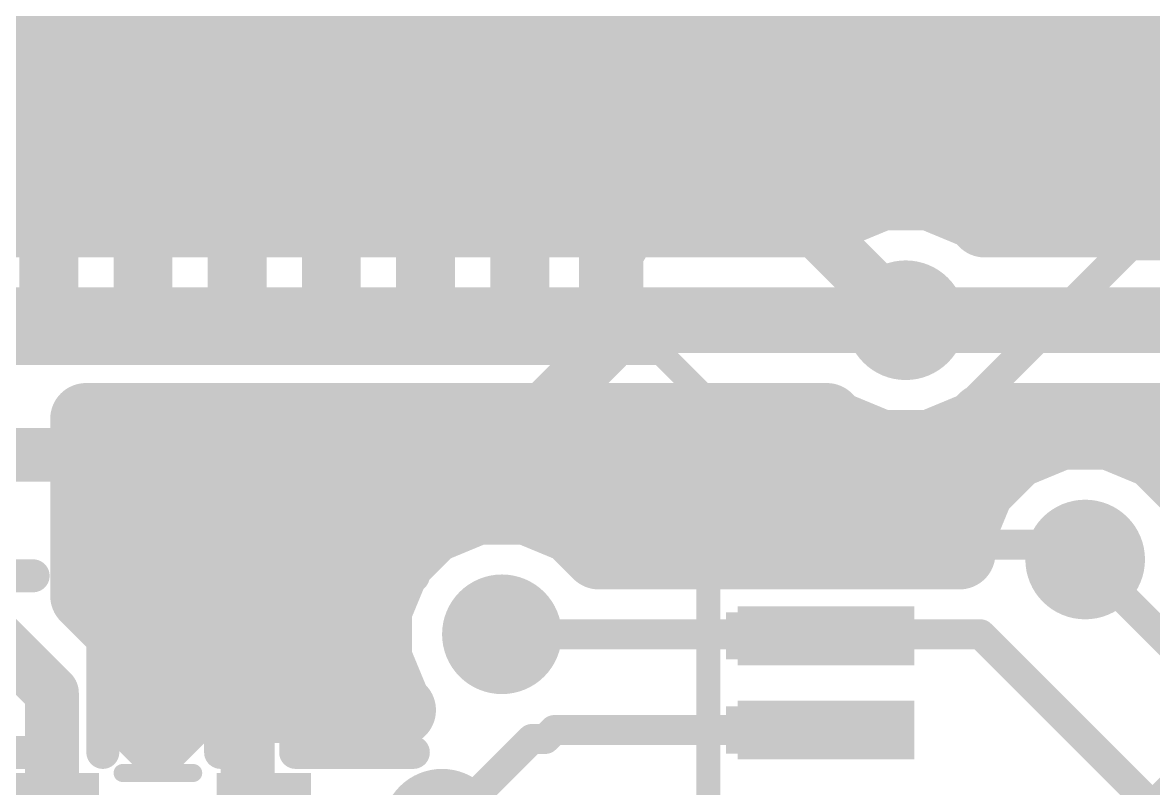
# Model space of a CAD drawing. Extents: x -0.2 to 38.1, y -0.7 to 65.1.
# Drawn here: x 14.22 to 23.82, y 24.6 to 31.1 of the extents above; entities that cross this region are included whole.
import ezdxf

# ---------------------------------------------------------------- set-up
doc = ezdxf.new("R2010")
doc.units = 0
for name, color, linetype in [('1', 22, 'CONTINUOUS'), ('16', 175, 'CONTINUOUS'), ('18', 82, 'CONTINUOUS'), ('21', 253, 'CONTINUOUS'), ('22', 253, 'CONTINUOUS'), ('51', 253, 'CONTINUOUS')]:
    doc.layers.add(name, color=color, linetype=linetype)

# ---------------------------------------------------------------- blocks, each defined once
blk = doc.blocks.new('RECT')
blk.add_solid([(-0.5, -0.5), (0.5, -0.5), (-0.5, 0.5), (0.5, 0.5)])
blk = doc.blocks.new('ROUNDV')
at = {"const_width": 0.5}
blk.add_lwpolyline([(0, -0.25, 1), (0, 0.25, 1), (0, -0.25)], format="xyb", dxfattribs=at)

msp = doc.modelspace()

# ---------------------------------------------------------------- linework, layer by layer
at = {"layer": '1'}
for points, const_width in [([(16.129, 30.353), (21.59, 35.814)], 0.254), ([(18.415, 35.433), (13.716, 30.734)], 0.254), ([(15.24, 30.226), (19.939, 34.925)], 0.254), ([(16.891, 30.353), (19.558, 33.02)], 0.254), ([(17.653, 30.353), (19.05, 31.75)], 0.254), ([(18.796, 30.607), (18.415, 30.226)], 0.4572), ([(19.685, 30.607), (18.796, 30.607)], 0.4572), ([(21.717, 28.575), (19.685, 30.607)], 0.4572), ([(16.129, 29.337), (16.129, 30.353)], 0.254), ([(16.891, 29.337), (16.891, 30.353)], 0.254), ([(17.653, 29.337), (17.653, 30.353)], 0.254), ([(18.415, 30.226), (18.415, 29.337)], 0.4572), ([(15.24, 29.295), (15.24, 30.226)], 0.254), ([(18.415, 29.337), (18.44, 29.295)], 0.4572), ([(19.24, 29.295), (19.1726, 29.2276)], 0.4572), ([(19.304, 29.21), (19.24, 29.295)], 0.4572), ([(16.129, 29.337), (16.04, 29.295)], 0.254), ([(16.891, 29.337), (16.84, 29.295)], 0.254), ([(17.653, 29.337), (17.64, 29.295)], 0.254), ([(19.1726, 29.2276), (19.1726, 28.3451)], 0.4572), ([(21.971, 27.559), (23.622, 29.21)], 0.254), ([(23.622, 29.21), (27.432, 29.21)], 0.254), ([(19.1726, 28.3451), (18.2595, 27.432)], 0.4572), ([(16.129, 27.432), (11.176, 27.432)], 0.4572), ([(16.129, 27.432), (16.129, 21.844)], 0.4572), ([(18.2595, 27.432), (16.129, 27.432)], 0.4572), ([(21.082, 27.559), (21.04, 27.495)], 0.254), ([(21.082, 27.559), (21.971, 27.559)], 0.254), ([(21.04, 26.695), (21.065, 26.67)], 0.254), ([(21.065, 26.67), (23.241, 26.67)], 0.254), ([(23.241, 26.67), (23.241, 26.543)], 0.254), ([(21.027, 25.908), (18.288, 25.908)], 0.254), ([(21.04, 25.895), (21.027, 25.908)], 0.254), ([(25.019, 25.654), (22.86, 23.495)], 0.254), ([(18.7322, 25.095), (18.6562, 25.019)], 0.254), ([(21.04, 25.095), (18.7322, 25.095)], 0.254), ([(18.542, 25.019), (17.78, 24.257)], 0.254), ([(18.6562, 25.019), (18.542, 25.019)], 0.254)]:
    msp.add_lwpolyline(points, dxfattribs=dict(at, const_width=const_width))
for points, const_width in [([(18.796, 30.7213, 1), (18.796, 30.4927)], 0.2286), ([(18.8768, 30.5262, 1), (18.7152, 30.6878)], 0.2286), ([(19.7658, 30.6878, 1), (19.6042, 30.5262)], 0.2286), ([(19.685, 30.4927, 1), (19.685, 30.7213)], 0.2286), ([(16.1925, 30.353, 1), (16.0655, 30.353)], 0.127), ([(16.0841, 30.3979, 1), (16.1739, 30.3081)], 0.127), ([(16.9545, 30.353, 1), (16.8275, 30.353)], 0.127), ([(16.8461, 30.3979, 1), (16.9359, 30.3081)], 0.127), ([(17.7165, 30.353, 1), (17.5895, 30.353)], 0.127), ([(17.6081, 30.3979, 1), (17.6979, 30.3081)], 0.127), ([(18.5293, 30.226, 1), (18.3007, 30.226)], 0.2286), ([(15.3035, 30.226, 1), (15.1765, 30.226)], 0.127), ([(18.3342, 30.3068, 1), (18.4958, 30.1452)], 0.2286), ([(15.1951, 30.2709, 1), (15.2849, 30.1811)], 0.127), ([(18.5132, 29.3955, 1), (18.3168, 29.2785)], 0.2286), ([(19.3313, 29.3638, 1), (19.1487, 29.2262)], 0.2286), ([(19.3208, 29.2142, 1), (19.1592, 29.3758)], 0.2286), ([(16.0129, 29.3524, 1), (16.0671, 29.2376)], 0.127), ([(16.0655, 29.337, 1), (16.1925, 29.337)], 0.127), ([(16.1561, 29.2796, 1), (16.1019, 29.3944)], 0.127), ([(16.7996, 29.344, 1), (16.8804, 29.246)], 0.127), ([(16.8275, 29.337, 1), (16.9545, 29.337)], 0.127), ([(16.9314, 29.288, 1), (16.8506, 29.386)], 0.127), ([(17.5895, 29.337, 1), (17.7165, 29.337)], 0.127), ([(17.7137, 29.3182, 1), (17.5923, 29.3558)], 0.127), ([(18.3007, 29.337, 1), (18.5293, 29.337)], 0.2286), ([(18.3418, 29.2365, 1), (18.5382, 29.3535)], 0.2286), ([(19.2869, 29.2276, 1), (19.0583, 29.2276)], 0.2286), ([(19.0918, 29.3084, 1), (19.2534, 29.1468)], 0.2286), ([(19.2127, 29.1412, 1), (19.3953, 29.2788)], 0.2286), ([(15.1765, 29.295, 1), (15.3035, 29.295)], 0.127), ([(17.5793, 29.3138, 1), (17.7007, 29.2762)], 0.127), ([(23.622, 29.2735, 1), (23.622, 29.1465)], 0.127), ([(23.6669, 29.1651, 1), (23.5771, 29.2549)], 0.127), ([(21.6362, 28.4942, 1), (21.7978, 28.6558)], 0.2286), ([(19.2534, 28.2643, 1), (19.0918, 28.4259)], 0.2286), ([(19.0583, 28.3451, 1), (19.2869, 28.3451)], 0.2286), ([(16.2433, 27.432, 1), (16.0147, 27.432)], 0.2286), ([(16.129, 27.5463, 1), (16.129, 27.3177)], 0.2286), ([(16.129, 27.3177, 1), (16.129, 27.5463)], 0.2286), ([(18.2595, 27.3177, 1), (18.2595, 27.5463)], 0.2286), ([(21.082, 27.6225, 1), (21.082, 27.4955)], 0.127), ([(21.1351, 27.5242, 1), (21.0289, 27.5938)], 0.127), ([(21.9261, 27.6039, 1), (22.0159, 27.5141)], 0.127), ([(21.971, 27.4955, 1), (21.971, 27.6225)], 0.127), ([(18.1787, 27.5128, 1), (18.3403, 27.3512)], 0.2286), ([(20.9869, 27.5298, 1), (21.0931, 27.4602)], 0.127), ([(21.0849, 26.7399, 1), (20.9951, 26.6501)], 0.127), ([(21.065, 26.7335, 1), (21.065, 26.6065)], 0.127), ([(23.3045, 26.67, 1), (23.1775, 26.67)], 0.127), ([(23.241, 26.6065, 1), (23.241, 26.7335)], 0.127), ([(21.0201, 26.6251, 1), (21.1099, 26.7149)], 0.127), ([(23.1775, 26.543, 1), (23.3045, 26.543)], 0.127), ([(18.288, 25.9715, 1), (18.288, 25.8445)], 0.127), ([(21.0719, 25.9529, 1), (20.9821, 25.8631)], 0.127), ([(21.027, 25.8445, 1), (21.027, 25.9715)], 0.127), ([(20.9951, 25.8501, 1), (21.0849, 25.9399)], 0.127), ([(18.7322, 25.1585, 1), (18.7322, 25.0315)], 0.127), ([(18.7771, 25.0501, 1), (18.6873, 25.1399)], 0.127), ([(21.04, 25.0315, 1), (21.04, 25.1585)], 0.127), ([(18.542, 25.0825, 1), (18.542, 24.9555)], 0.127), ([(18.5869, 24.9741, 1), (18.4971, 25.0639)], 0.127), ([(18.6113, 25.0639, 1), (18.7011, 24.9741)], 0.127), ([(18.6562, 24.9555, 1), (18.6562, 25.0825)], 0.127)]:
    msp.add_lwpolyline(points, format="xyb", dxfattribs=dict(at, const_width=const_width))
at = {"layer": '16'}
for points, const_width in [([(1.3208, 31.0896), (35.5092, 31.0896)], 0.6096), ([(1.3208, 30.48), (35.5092, 30.48)], 0.6096), ([(10.5858, 29.8704), (35.5092, 29.8704)], 0.6096), ([(21.5048, 29.6418), (21.1127, 29.4794)], 0.6096), ([(21.9292, 29.6418), (21.5048, 29.6418)], 0.6096), ([(22.3213, 29.4794), (21.9292, 29.6418)], 0.6096), ([(21.1127, 29.4794), (21.0465, 29.4132)], 0.6096), ([(22.3875, 29.4132), (22.3213, 29.4794)], 0.6096), ([(21.0465, 29.4132), (11.5173, 29.4132)], 0.6096), ([(27.3965, 29.4132), (22.3875, 29.4132)], 0.6096), ([(13.97, 28.575), (11.684, 28.575)], 0.5588), ([(13.97, 28.575), (21.717, 28.575)], 0.5588), ([(21.717, 28.575), (28.067, 28.575)], 0.5588), ([(14.7574, 26.2341), (14.7574, 27.7368)], 0.6096), ([(14.7574, 27.7368), (21.0465, 27.7368)], 0.6096), ([(21.0465, 27.7368), (21.1127, 27.6706)], 0.6096), ([(22.3213, 27.6706), (22.3875, 27.7368)], 0.6096), ([(22.3875, 27.7368), (27.3965, 27.7368)], 0.6096), ([(21.1127, 27.6706), (21.5048, 27.5082)], 0.6096), ([(21.9292, 27.5082), (22.3213, 27.6706)], 0.6096), ([(23.0288, 27.6098), (22.6367, 27.4474)], 0.6096), ([(23.4532, 27.6098), (23.0288, 27.6098)], 0.6096), ([(23.8453, 27.4474), (23.4532, 27.6098)], 0.6096), ([(21.5048, 27.5082), (21.9292, 27.5082)], 0.6096), ([(22.6367, 27.4474), (22.3366, 27.1473)], 0.6096), ([(24.1454, 27.1473), (23.8453, 27.4474)], 0.6096), ([(14.7574, 27.432), (22.6213, 27.432)], 0.6096), ([(23.8607, 27.432), (35.5092, 27.432)], 0.6096), ([(22.3366, 27.1473), (22.1742, 26.7552)], 0.6096), ([(18.0758, 26.9748), (17.6837, 26.8124)], 0.6096), ([(18.5002, 26.9748), (18.0758, 26.9748)], 0.6096), ([(18.8923, 26.8124), (18.5002, 26.9748)], 0.6096), ([(14.7574, 26.8224), (17.7079, 26.8224)], 0.6096), ([(17.6837, 26.8124), (17.3836, 26.5123)], 0.6096), ([(18.8681, 26.8224), (22.202, 26.8224)], 0.6096), ([(19.1109, 26.5938), (18.8923, 26.8124)], 0.6096), ([(22.1742, 26.7552), (22.1742, 26.5938)], 0.6096), ([(22.1742, 26.5938), (19.1109, 26.5938)], 0.6096), ([(17.3836, 26.5123), (17.2212, 26.1202)], 0.6096), ([(23.241, 26.543), (25.654, 24.13)], 0.254), ([(14.913, 26.0785), (14.7574, 26.2341)], 0.6096), ([(14.7787, 26.2128), (17.2596, 26.2128)], 0.6096), ([(17.2212, 26.1202), (17.2212, 25.6958)], 0.6096), ([(15.1345, 25.857), (14.913, 26.0785)], 0.6096), ([(13.97, 25.908), (14.467, 25.411)], 0.4572), ([(15.2544, 25.5676), (15.1345, 25.857)], 0.6096), ([(22.352, 25.908), (18.288, 25.908)], 0.254), ([(28.194, 20.066), (22.352, 25.908)], 0.254), ([(17.2212, 25.6958), (17.3836, 25.3037)], 0.6096), ([(15.2397, 25.6032), (17.2596, 25.6032)], 0.6096), ([(15.2544, 25.1329), (15.2544, 25.5676)], 0.6096), ([(14.467, 25.411), (14.467, 24.13)], 0.4572), ([(15.6355, 25.2888), (15.367, 25.0203)], 0.6096), ([(16.8985, 25.2888), (15.6355, 25.2888)], 0.6096), ([(17.1008, 25.0865), (16.8985, 25.2888)], 0.6096), ([(17.4234, 25.264), (17.1757, 25.1614)], 0.6096), ([(17.3836, 25.3037), (17.4234, 25.264)], 0.6096), ([(17.1757, 25.1614), (17.1008, 25.0865)], 0.6096), ([(15.367, 25.0203), (15.2544, 25.1329)], 0.6096)]:
    msp.add_lwpolyline(points, dxfattribs=dict(at, const_width=const_width))
for points, const_width in [([(21.5048, 29.7942, 1), (21.5048, 29.4894)], 0.3048), ([(21.5631, 29.501, 1), (21.4465, 29.7826)], 0.3048), ([(21.9875, 29.7826, 1), (21.8709, 29.501)], 0.3048), ([(21.9292, 29.4894, 1), (21.9292, 29.7942)], 0.3048), ([(21.0544, 29.6202, 1), (21.171, 29.3386)], 0.3048), ([(21.2205, 29.3716, 1), (21.0049, 29.5872)], 0.3048), ([(22.4291, 29.5872, 1), (22.2135, 29.3716)], 0.3048), ([(22.263, 29.3386, 1), (22.3796, 29.6202)], 0.3048), ([(20.9388, 29.521, 1), (21.1543, 29.3054)], 0.3048), ([(21.0465, 29.2608, 1), (21.0465, 29.5656)], 0.3048), ([(22.3875, 29.5656, 1), (22.3875, 29.2608)], 0.3048), ([(22.2797, 29.3054, 1), (22.4952, 29.521)], 0.3048), ([(13.97, 28.4353, 1), (13.97, 28.7147)], 0.2794), ([(21.717, 28.7147, 1), (21.717, 28.4353)], 0.2794), ([(21.717, 28.4353, 1), (21.717, 28.7147)], 0.2794), ([(14.9098, 27.7368, 1), (14.605, 27.7368)], 0.3048), ([(14.7574, 27.8892, 1), (14.7574, 27.5844)], 0.3048), ([(21.1543, 27.8446, 1), (20.9388, 27.629)], 0.3048), ([(21.0465, 27.5844, 1), (21.0465, 27.8892)], 0.3048), ([(22.3875, 27.8892, 1), (22.3875, 27.5844)], 0.3048), ([(22.4952, 27.629, 1), (22.2797, 27.8446)], 0.3048), ([(21.171, 27.8114, 1), (21.0544, 27.5298)], 0.3048), ([(22.3796, 27.5298, 1), (22.263, 27.8114)], 0.3048), ([(21.0049, 27.5628, 1), (21.2205, 27.7784)], 0.3048), ([(22.2135, 27.7784, 1), (22.4291, 27.5628)], 0.3048), ([(23.0288, 27.7622, 1), (23.0288, 27.4574)], 0.3048), ([(23.0871, 27.469, 1), (22.9705, 27.7506)], 0.3048), ([(23.5115, 27.7506, 1), (23.3949, 27.469)], 0.3048), ([(23.4532, 27.4574, 1), (23.4532, 27.7622)], 0.3048), ([(21.5048, 27.6606, 1), (21.5048, 27.3558)], 0.3048), ([(21.4465, 27.3674, 1), (21.5631, 27.649)], 0.3048), ([(21.8709, 27.649, 1), (21.9875, 27.3674)], 0.3048), ([(21.9292, 27.3558, 1), (21.9292, 27.6606)], 0.3048), ([(22.7445, 27.3396, 1), (22.5289, 27.5552)], 0.3048), ([(23.9531, 27.5552, 1), (23.7375, 27.3396)], 0.3048), ([(14.7574, 27.5844, 1), (14.7574, 27.2796)], 0.3048), ([(22.5784, 27.5882, 1), (22.695, 27.3066)], 0.3048), ([(22.6213, 27.2796, 1), (22.6213, 27.5844)], 0.3048), ([(23.8607, 27.5844, 1), (23.8607, 27.2796)], 0.3048), ([(23.787, 27.3066, 1), (23.9036, 27.5882)], 0.3048), ([(22.2288, 27.2551, 1), (22.4444, 27.0395)], 0.3048), ([(22.4774, 27.089, 1), (22.1958, 27.2056)], 0.3048), ([(18.0758, 27.1272, 1), (18.0758, 26.8224)], 0.3048), ([(18.1341, 26.834, 1), (18.0175, 27.1156)], 0.3048), ([(18.5585, 27.1156, 1), (18.4419, 26.834)], 0.3048), ([(18.5002, 26.8224, 1), (18.5002, 27.1272)], 0.3048), ([(14.7574, 26.9748, 1), (14.7574, 26.67)], 0.3048), ([(17.6254, 26.9532, 1), (17.742, 26.6716)], 0.3048), ([(17.7915, 26.7046, 1), (17.5759, 26.9202)], 0.3048), ([(17.7079, 26.67, 1), (17.7079, 26.9748)], 0.3048), ([(18.8681, 26.9748, 1), (18.8681, 26.67)], 0.3048), ([(19.0001, 26.9201, 1), (18.7845, 26.7046)], 0.3048), ([(18.834, 26.6716, 1), (18.9506, 26.9532)], 0.3048), ([(22.202, 26.67, 1), (22.202, 26.9748)], 0.3048), ([(22.3266, 26.7552, 1), (22.0218, 26.7552)], 0.3048), ([(19.1109, 26.7462, 1), (19.1109, 26.4414)], 0.3048), ([(22.0334, 26.8135, 1), (22.315, 26.6969)], 0.3048), ([(22.1742, 26.4414, 1), (22.1742, 26.7462)], 0.3048), ([(17.5244, 26.454, 1), (17.2428, 26.5706)], 0.3048), ([(19.0031, 26.486, 1), (19.2186, 26.7016)], 0.3048), ([(17.2758, 26.6201, 1), (17.4914, 26.4045)], 0.3048), ([(22.0218, 26.5938, 1), (22.3266, 26.5938)], 0.3048), ([(23.2859, 26.5879, 1), (23.1961, 26.4981)], 0.127), ([(14.8652, 26.3419, 1), (14.6496, 26.1264)], 0.3048), ([(14.7787, 26.3652, 1), (14.7787, 26.0604)], 0.3048), ([(17.2596, 26.0604, 1), (17.2596, 26.3652)], 0.3048), ([(17.3736, 26.1202, 1), (17.0688, 26.1202)], 0.3048), ([(14.605, 26.2341, 1), (14.9098, 26.2341)], 0.3048), ([(15.0208, 26.1863, 1), (14.8053, 25.9708)], 0.3048), ([(14.8053, 25.9708, 1), (15.0208, 26.1863)], 0.3048), ([(17.0804, 26.1785, 1), (17.362, 26.0619)], 0.3048), ([(15.2753, 25.9153, 1), (14.9937, 25.7987)], 0.3048), ([(15.0268, 25.7493, 1), (15.2423, 25.9648)], 0.3048), ([(18.288, 25.9715, 1), (18.288, 25.8445)], 0.127), ([(22.3969, 25.9529, 1), (22.3071, 25.8631)], 0.127), ([(22.352, 25.8445, 1), (22.352, 25.9715)], 0.127), ([(17.362, 25.7541, 1), (17.0804, 25.6375)], 0.3048), ([(15.2397, 25.7556, 1), (15.2397, 25.4508)], 0.3048), ([(15.4068, 25.5676, 1), (15.102, 25.5676)], 0.3048), ([(17.0688, 25.6958, 1), (17.3736, 25.6958)], 0.3048), ([(17.2596, 25.4508, 1), (17.2596, 25.7556)], 0.3048), ([(15.1136, 25.5093, 1), (15.3952, 25.6259)], 0.3048), ([(14.5813, 25.411, 1), (14.3527, 25.411)], 0.2286), ([(14.3862, 25.3302, 1), (14.5478, 25.4918)], 0.2286), ([(15.6355, 25.4412, 1), (15.6355, 25.1364)], 0.3048), ([(15.7433, 25.181, 1), (15.5278, 25.3966)], 0.3048), ([(17.0062, 25.3966, 1), (16.7907, 25.181)], 0.3048), ([(16.8985, 25.1364, 1), (16.8985, 25.4412)], 0.3048), ([(17.4914, 25.4115, 1), (17.2759, 25.1959)], 0.3048), ([(17.4817, 25.1232, 1), (17.365, 25.4048)], 0.3048), ([(17.1174, 25.3022, 1), (17.234, 25.0206)], 0.3048), ([(17.2835, 25.0536, 1), (17.0679, 25.2692)], 0.3048), ([(17.2428, 25.2454, 1), (17.5244, 25.362)], 0.3048), ([(17.3156, 25.1562, 1), (17.5311, 25.3717)], 0.3048), ([(15.3622, 25.2406, 1), (15.1466, 25.0251)], 0.3048), ([(15.102, 25.1329, 1), (15.4068, 25.1329)], 0.3048), ([(15.2592, 25.128, 1), (15.4748, 24.9125)], 0.3048), ([(15.2592, 24.9125, 1), (15.4748, 25.128)], 0.3048), ([(16.993, 25.1942, 1), (17.2086, 24.9787)], 0.3048), ([(16.993, 24.9787, 1), (17.2086, 25.1942)], 0.3048)]:
    msp.add_lwpolyline(points, format="xyb", dxfattribs=dict(at, const_width=const_width))
at = {"layer": '21'}
for points, const_width in [([(20.955, 30.226), (19.05, 32.131)], 0.4572), ([(25.4, 30.226), (20.955, 30.226)], 0.4572), ([(10.84, 28.295), (19.64, 28.295)], 0.2032), ([(19.64, 28.295), (20.04, 27.895)], 0.2032), ([(20.04, 27.895), (20.04, 19.095)], 0.2032), ([(13.8079, 26.4046), (14.3079, 26.4046)], 0.2794), ([(14.8994, 24.9047), (14.8994, 26.4046)], 0.2794), ([(14.8994, 26.4046), (15.3993, 25.9046)], 0.2794), ([(15.3993, 25.9046), (15.8993, 26.4046)], 0.2794), ([(15.8993, 26.4046), (15.8993, 24.9047)], 0.2794), ([(17.5365, 26.4046), (16.5365, 26.4046)], 0.2794), ([(16.5365, 26.4046), (16.5365, 24.9047)], 0.2794), ([(16.5365, 25.6546), (17.0365, 25.6546)], 0.2794), ([(13.8079, 24.9047), (14.3079, 24.9047)], 0.2794), ([(16.5365, 24.9047), (17.5365, 24.9047)], 0.2794)]:
    msp.add_lwpolyline(points, dxfattribs=dict(at, const_width=const_width))
for points, const_width in [([(20.955, 30.3403, 1), (20.955, 30.1117)], 0.2286), ([(20.8742, 30.1452, 1), (21.0358, 30.3068)], 0.2286), ([(19.6759, 28.3309, 1), (19.6041, 28.2591)], 0.1016), ([(19.64, 28.2442, 1), (19.64, 28.3458)], 0.1016), ([(20.0908, 27.895, 1), (19.9892, 27.895)], 0.1016), ([(20.0041, 27.8591, 1), (20.0759, 27.9309)], 0.1016), ([(14.3079, 26.3347, 1), (14.3079, 26.4744)], 0.1397), ([(14.9692, 26.4046, 1), (14.8295, 26.4046)], 0.1397), ([(14.9488, 26.454, 1), (14.85, 26.3552)], 0.1397), ([(15.9691, 26.4046, 1), (15.8294, 26.4046)], 0.1397), ([(15.9487, 26.3552, 1), (15.8499, 26.454)], 0.1397), ([(16.6064, 26.4046, 1), (16.4667, 26.4046)], 0.1397), ([(16.5365, 26.4744, 1), (16.5365, 26.3347)], 0.1397), ([(17.5365, 26.3347, 1), (17.5365, 26.4744)], 0.1397), ([(15.3499, 25.954, 1), (15.4487, 25.8552)], 0.1397), ([(15.3499, 25.8552, 1), (15.4487, 25.954)], 0.1397), ([(16.5365, 25.7245, 1), (16.5365, 25.5848)], 0.1397), ([(17.0365, 25.5848, 1), (17.0365, 25.7245)], 0.1397), ([(14.3079, 24.8349, 1), (14.3079, 24.9746)], 0.1397), ([(14.8295, 24.9047, 1), (14.9692, 24.9047)], 0.1397), ([(15.8294, 24.9047, 1), (15.9691, 24.9047)], 0.1397), ([(16.5365, 24.9746, 1), (16.5365, 24.8349)], 0.1397), ([(16.4667, 24.9047, 1), (16.6064, 24.9047)], 0.1397), ([(17.5365, 24.8349, 1), (17.5365, 24.9746)], 0.1397)]:
    msp.add_lwpolyline(points, format="xyb", dxfattribs=dict(at, const_width=const_width))
at = {"layer": '22', "const_width": 0.1524}
msp.add_lwpolyline([(15.667, 24.73), (15.067, 24.73)], dxfattribs=at)
at = {"layer": '22', "const_width": 0.0762}
for points in [[(15.067, 24.7681, 1), (15.067, 24.6919)], [(15.667, 24.6919, 1), (15.667, 24.7681)]]:
    msp.add_lwpolyline(points, format="xyb", dxfattribs=at)

# ---------------------------------------------------------------- block references
at = {"layer": '1', "rotation": 90}
for p, xscale, yscale in [((14.44, 29.295), 1.5, 0.5), ((15.24, 29.295), 1.5, 0.5), ((16.04, 29.295), 1.5, 0.5), ((16.84, 29.295), 1.5, 0.5), ((17.64, 29.295), 1.5, 0.5), ((18.44, 29.295), 1.5, 0.5), ((19.24, 29.295), 1.5, 0.5), ((21.04, 27.495), 0.5, 1.5), ((21.04, 26.695), 0.5, 1.5), ((21.04, 25.895), 0.5, 1.5), ((21.04, 25.095), 0.5, 1.5)]:
    msp.add_blockref('RECT', p, dxfattribs=dict(at, xscale=xscale, yscale=yscale))
at = {"layer": '16', "xscale": 0.8, "yscale": 1.2, "rotation": 180}
for p in [(14.467, 24.13), (16.267, 24.13)]:
    msp.add_blockref('RECT', p, dxfattribs=at)
at = {"layer": '18', "xscale": 1.016, "yscale": 1.016}
for p in [(21.717, 28.575), (21.717, 28.575), (23.241, 26.543), (23.241, 26.543), (18.288, 25.908), (18.288, 25.908), (17.78, 24.257), (17.78, 24.257)]:
    msp.add_blockref('ROUNDV', p, dxfattribs=at)
at = {"layer": '51', "rotation": 90}
for p, xscale, yscale in [((14.4401, 29.0201), 1.1501, 0.4001), ((15.24, 29.0201), 1.1501, 0.3998), ((16.04, 29.0201), 1.1501, 0.4001), ((16.8401, 29.0201), 1.1501, 0.4001), ((17.6399, 29.0201), 1.1501, 0.4), ((18.44, 29.0201), 1.1501, 0.4), ((19.24, 29.0201), 1.1501, 0.3998), ((20.7651, 27.495), 0.3998, 1.1501), ((20.7651, 26.695), 0.4, 1.1501), ((20.7651, 25.8949), 0.4, 1.1501), ((20.7651, 25.0951), 0.4001, 1.1501)]:
    msp.add_blockref('RECT', p, dxfattribs=dict(at, xscale=xscale, yscale=yscale))

doc.saveas('drawing.dxf')
